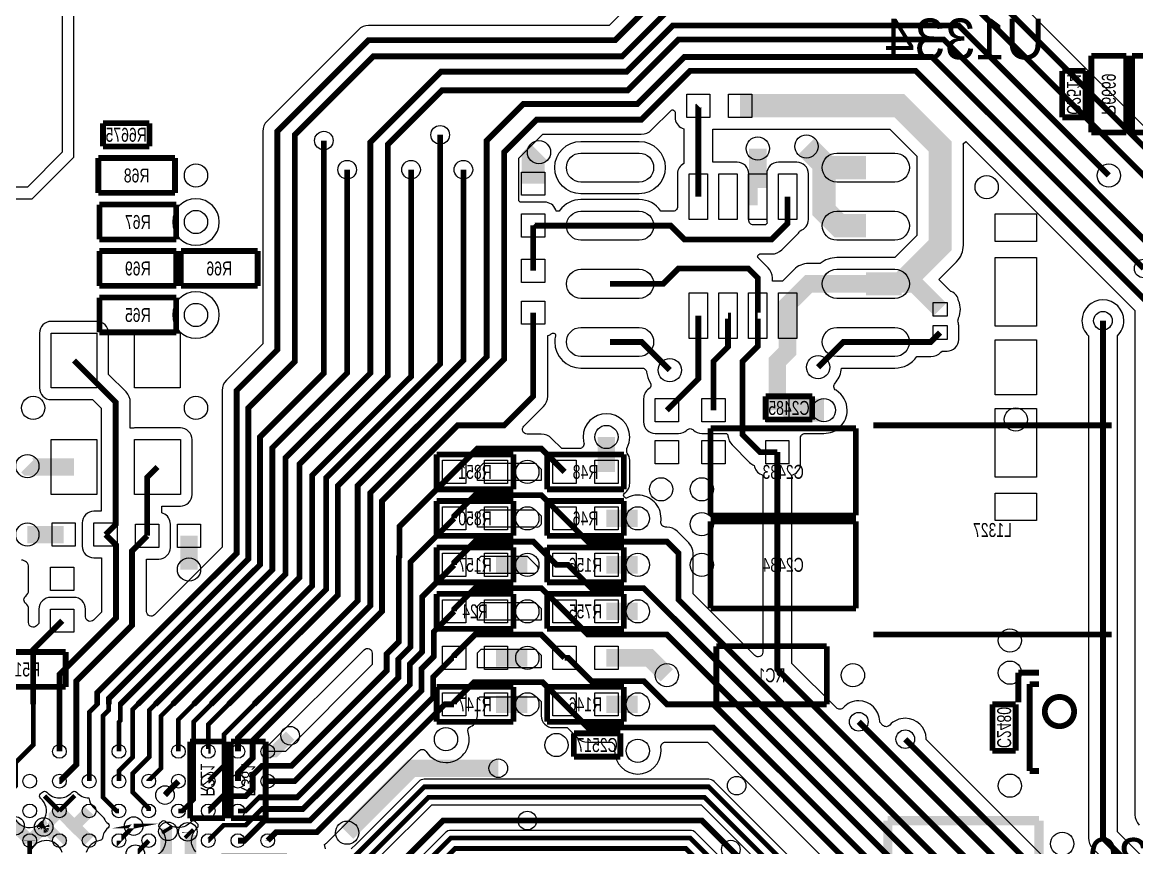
# Model space of a CAD drawing. Extents: x 208 to 378, y -7 to 113.
# Drawn here: x 254.14 to 278.49, y 67.61 to 85.64 of the extents above; entities that cross this region are included whole.
import ezdxf
from ezdxf.enums import TextEntityAlignment as Align

# ---------------------------------------------------------------- set-up
doc = ezdxf.new("R2010")
doc.units = 0
for name, color, linetype in [('ET_TOP', 80, 'CONTINUOUS'), ('PG_SILKSCREEN_BOTTOM', 142, 'CONTINUOUS'), ('PIN_TOP', 141, 'CONTINUOUS'), ('RD_ASSEMBLY_BOTTOM', 212, 'CONTINUOUS'), ('RD_SILKSCREEN_BOTTOM', 33, 'CONTINUOUS'), ('VC_TOP', 43, 'CONTINUOUS')]:
    doc.layers.add(name, color=color, linetype=linetype)

msp = doc.modelspace()

# ---------------------------------------------------------------- linework, layer by layer
at = {"layer": 'ET_TOP'}
for points in [[(252.984, 88.646), (254.889, 88.646), (255.016, 88.519), (255.016, 82.804), (254.254, 82.042), (248.412, 82.042), (248.158, 82.296), (248.158, 82.677), (248.412, 82.931), (252.349, 82.931), (252.857, 83.439), (252.857, 88.519)], [(264.215372, 76.008992), (265.349228, 76.008992), (265.480292, 75.877928), (265.480292, 75.629008), (264.084308, 75.629008), (264.084308, 75.877928)], [(264.164572, 72.960992), (265.349228, 72.960992), (265.480292, 72.829928), (265.480292, 72.581008), (264.084308, 72.581008), (264.084308, 72.880728)], [(264.164572, 71.944992), (265.349228, 71.944992), (265.480292, 71.813928), (265.480292, 71.539608), (264.084308, 71.539608), (264.084308, 71.864728)]]:
    msp.add_lwpolyline(points, close=True, dxfattribs=at)
msp.add_lwpolyline([(253.200662, 81.787492), (254.35941, 81.787492), (255.270508, 82.69859), (255.270508, 88.62441)], dxfattribs=at)
for points, format in [([(267.74521, 86.35619), (266.961874, 85.5726), (261.7089, 85.5726, 0.198705), (261.484364, 85.479636), (259.49021, 83.485482, 0.198912), (259.396992, 83.260692), (259.396992, 78.617572), (258.60121, 77.82179, 0.198912), (258.507992, 77.597), (258.507992, 74.172572), (257.031236, 72.695816, -0.667461), (256.858008, 72.767698), (256.858008, 73.913492), (257.1242, 73.913492, 0.414214), (257.378708, 74.168), (257.378708, 74.676, 0.305753), (257.219704, 74.911712), (257.188208, 74.924666), (257.188208, 75.0697), (257.596132, 75.0697, 0.414214), (257.850386, 75.323954), (257.850386, 76.52385, 0.414214), (257.596132, 76.778104), (256.59588, 76.778104, 0.035064), (256.56032, 76.775818), (256.556764, 76.77531), (256.502408, 76.77531), (256.502408, 77.340714, 0.198912), (256.40919, 77.565504), (256.027174, 77.94752), (256.027174, 78.852268, 0.413921), (255.77292, 79.106776), (254.772668, 79.106776, 0.413921), (254.518414, 78.852268), (254.518414, 77.652372, 0.413921), (254.772668, 77.397864), (255.67767, 77.397864), (255.866392, 77.209142), (255.866392, 74.956924), (255.707388, 74.956924, 0.414214), (255.45288, 74.702416), (255.45288, 74.194416, 0.414214), (255.707388, 73.939908), (255.87198, 73.939908), (255.87198, 72.75576), (255.697736, 72.581516, -0.667461), (255.524508, 72.653398), (255.524508, 72.8218, 0.414214), (255.27, 73.076308), (254.762, 73.076308, 0.414214), (254.507492, 72.8218), (254.507492, 72.508872), (254.453136, 72.454516, -0.667461), (254.279908, 72.526398), (254.279908, 72.8218, 0.235366), (254.218948, 72.94372, -0.499445), (254.218948, 73.10628, 0.235366), (254.279908, 73.2282), (254.279908, 73.7362, 0.414214), (254.127, 73.889108)], "xyb"), ([(280.797, 67.818, 0.127, 0.127, 0), (279.527, 69.088, 0.127, 0.127, 0), (279.527, 82.042, 0.127, 0.127, 0), (275.4376, 86.1314, 0.127, 0.127, 0), (267.97, 86.1314, 0.127, 0.127, 0), (267.093446, 85.254846, 0.127, 0.127, 0), (261.709154, 85.254846, 0.127, 0.127, 0), (259.715, 83.260692, 0.127, 0.127, 0), (259.715, 78.486, 0.127, 0.127, 0), (258.826, 77.597, 0.127, 0.127, 0), (258.826, 74.041, 0.127, 0.127, 0), (255.778, 70.993, 0.127, 0.127, 0), (255.778, 70.739, 0.1016, 0.1016, 0), (255.604518, 70.565518, 0.1016, 0.1016, 0), (255.604518, 69.06006, 0.1016, 0.1016, 0)], "xyseb"), ([(279.75179, 82.26679), (275.66239, 86.35619, 0.198912)], "xyb"), ([(278.765, 81.661, 0.127, 0.127, 0), (278.765, 82.169, 0.127, 0.127, 0), (275.0566, 85.8774, 0.127, 0.127, 0), (268.224, 85.8774, 0.127, 0.127, 0), (267.246862, 84.900262, 0.127, 0.127, 0), (261.811262, 84.900262, 0.127, 0.127, 0), (260.096, 83.185, 0.127, 0.127, 0), (260.096, 78.232, 0.127, 0.127, 0), (259.08, 77.216, 0.127, 0.127, 0), (259.08, 73.914, 0.127, 0.127, 0), (256.032, 70.866, 0.127, 0.127, 0), (256.032, 70.739, 0.1016, 0.1016, 0), (256.032, 70.612, 0.1016, 0.1016, 0), (255.905, 70.485, 0.1016, 0.1016, 0), (255.905, 69.187314, 0.1016, 0.1016, 0), (255.907032, 69.185282, 0.1016, 0.1016, 0), (255.907032, 68.934838, 0.1016, 0.1016, 0), (255.905, 68.932806, 0.1016, 0.1016, 0), (255.905, 68.707, 0.1016, 0.1016, 0), (256.201926, 68.410074, 0.1016, 0.1016, 0), (256.254504, 68.410074, 0.1016, 0.1016, 0)], "xyseb"), ([(277.876, 82.296, 0.127, 0.127, 0), (274.5994, 85.5726, 0.127, 0.127, 0), (268.351, 85.5726, 0.127, 0.127, 0), (267.342366, 84.563966, 0.127, 0.127, 0), (263.289034, 84.563966, 0.127, 0.127, 0), (261.747, 83.021932, 0.127, 0.127, 0), (261.747, 77.978, 0.127, 0.127, 0), (259.8928, 76.1238, 0.127, 0.127, 0), (259.8928, 73.5838, 0.127, 0.127, 0), (257.048, 70.739, 0.1016, 0.1016, 0), (256.921, 70.612, 0.1016, 0.1016, 0), (256.921, 69.596, 0.1016, 0.1016, 0), (256.557018, 69.232018, 0.1016, 0.1016, 0), (256.557018, 68.816982, 0.1016, 0.1016, 0), (256.90449, 68.46951, 0.1016, 0.1016, 0), (256.90449, 68.410074, 0.1016, 0.1016, 0)], "xyseb"), ([(256.90449, 69.06006, 0.1016, 0.1016, 0), (256.90449, 69.07149, 0.1016, 0.1016, 0), (257.175, 69.342, 0.1016, 0.1016, 0), (257.175, 70.485, 0.1016, 0.1016, 0), (257.429, 70.739, 0.127, 0.127, 0), (260.1976, 73.5076, 0.127, 0.127, 0), (260.1976, 75.987656, 0.127, 0.127, 0), (262.128, 77.918056, 0.127, 0.127, 0), (262.128, 82.971894, 0.127, 0.127, 0), (263.313926, 84.15782, 0.127, 0.127, 0), (267.36802, 84.15782, 0.127, 0.127, 0), (268.478, 85.2678, 0.127, 0.127, 0), (274.2692, 85.2678, 0.127, 0.127, 0), (279.146, 80.391, 0.127, 0.127, 0), (279.146, 68.707, 0.127, 0.127, 0), (280.035, 67.818, 0.127, 0.127, 0)], "xyseb"), ([(258.204462, 69.06006, 0.1016, 0.1016, 0), (258.204716, 69.06006, 0.1016, 0.1016, 0), (258.5466, 69.402198, 0.1016, 0.1016, 0), (258.5466, 70.0786, 0.1016, 0.1016, 0), (259.207, 70.739, 0.127, 0.127, 0), (261.4676, 72.9996, 0.127, 0.127, 0), (261.4676, 75.5142, 0.127, 0.127, 0), (264.287, 78.3336, 0.127, 0.127, 0), (264.287, 83.058, 0.127, 0.127, 0), (265.086846, 83.857846, 0.127, 0.127, 0), (267.576046, 83.857846, 0.127, 0.127, 0), (268.605, 84.8868, 0.127, 0.127, 0), (274.0152, 84.8868, 0.127, 0.127, 0), (278.638, 80.264, 0.127, 0.127, 0)], "xyseb"), ([(260.731, 83.058, 0.127, 0.127, 0), (260.731, 77.978, 0.127, 0.127, 0), (259.336032, 76.583032, 0.127, 0.127, 0), (259.336032, 73.789032, 0.127, 0.127, 0), (256.286, 70.739, 0.1016, 0.1016, 0), (256.286, 70.3834, 0.1016, 0.1016, 0), (256.254504, 70.351904, 0.1016, 0.1016, 0), (256.254504, 69.710046, 0.1016, 0.1016, 0)], "xyseb"), ([(263.271, 83.185, 0.127, 0.127, 0), (263.271, 78.178914, 0.127, 0.127, 0), (260.7818, 75.689714, 0.127, 0.127, 0), (260.7818, 73.2536, 0.127, 0.127, 0), (258.2672, 70.739, 0.1016, 0.1016, 0), (257.8862, 70.358, 0.1016, 0.1016, 0), (257.8862, 68.6562, 0.1016, 0.1016, 0), (257.640074, 68.410074, 0.1016, 0.1016, 0), (257.554476, 68.410074, 0.1016, 0.1016, 0)], "xyseb"), ([(282.54579, 61.31179), (273.888962, 69.968364), (273.888454, 69.988684, 0.406822), (273.431, 70.434708, 0.212685), (273.09064, 70.28307, -0.429671), (272.94332, 70.27926), (272.872962, 70.349364), (272.872454, 70.369684, 0.406822), (272.415, 70.815708, 0.212685), (272.07464, 70.66407, -0.429671), (271.92732, 70.66026), (270.955008, 71.632572), (270.955008, 75.748134), (270.986504, 75.761088, 0.305753), (271.145508, 75.9968), (271.145508, 76.5048, 0.037111), (271.142714, 76.542392, -0.457553), (271.243044, 76.658724), (271.653, 76.658724, 0.414214), (272.161508, 77.167232, 0.261297), (271.918176, 77.601064, -0.475645), (271.89684, 77.757274, 0.158421), (272.030444, 78.041754), (272.036032, 78.086204), (273.204686, 78.086204, 0.250353), (273.680174, 78.340204), (273.985736, 78.340204, 0.198912), (274.210526, 78.433422), (274.233386, 78.456536), (274.343114, 78.456536, 0.414214), (274.597368, 78.71079), (274.597368, 79.016098, 0.102589), (274.576286, 79.11719, 0.071042), (274.595336, 79.186532, 0.217331), (274.595336, 79.555848, 0.273034), (274.43684, 79.760064), (274.427188, 79.763874), (274.165568, 80.025494), (274.55241, 80.41259, 0.198912), (274.701508, 80.772), (274.701508, 82.931, 0.017126), (274.700238, 82.965798), (274.698714, 82.988912), (274.750784, 83.041236), (278.446992, 79.345028), (278.446992, 68.326, 0.198912), (278.54021, 68.10121)], "xyb"), ([(261.239, 82.423, 0.127, 0.127, 0), (261.239, 77.978, 0.127, 0.127, 0), (259.605526, 76.344526, 0.127, 0.127, 0), (259.605526, 73.677526, 0.127, 0.127, 0), (256.667, 70.739, 0.1016, 0.1016, 0), (256.557018, 70.629018, 0.1016, 0.1016, 0), (256.557018, 69.584824, 0.1016, 0.1016, 0), (256.254504, 69.28231, 0.1016, 0.1016, 0), (256.254504, 69.06006, 0.1016, 0.1016, 0)], "xyseb"), ([(262.636, 82.423, 0.127, 0.127, 0), (262.636, 77.903832, 0.127, 0.127, 0), (260.477, 75.744832, 0.127, 0.127, 0), (260.477, 73.3298, 0.127, 0.127, 0), (257.8862, 70.739, 0.1016, 0.1016, 0), (257.554476, 70.407276, 0.1016, 0.1016, 0), (257.554476, 69.710046, 0.1016, 0.1016, 0)], "xyseb"), ([(263.779, 82.423, 0.127, 0.127, 0), (263.779, 78.256638, 0.127, 0.127, 0), (261.0358, 75.513438, 0.127, 0.127, 0), (261.0358, 73.1266, 0.127, 0.127, 0), (258.6482, 70.739, 0.1016, 0.1016, 0), (258.204716, 70.295516, 0.1016, 0.1016, 0), (258.204716, 69.710046, 0.1016, 0.1016, 0), (258.204462, 69.710046, 0.1016, 0.1016, 0)], "xyseb"), ([(284.57779, 61.43879), (278.067008, 67.949572), (278.067008, 78.791562, 0.203215), (278.206708, 79.120492), (278.206708, 79.121, 1), (277.291292, 79.121), (277.291292, 79.120492, 0.203215), (277.430992, 78.791562), (277.430992, 67.818, 0.198912), (277.52421, 67.59321), (284.034992, 61.082428)], "xyb"), ([(263.5758, 73.787, 0.127, 0.127, 0), (262.8773, 73.0885, 0.127, 0.127, 0), (262.8773, 71.894954, 0.127, 0.127, 0), (262.87222, 71.889874, 0.127, 0.127, 0), (262.87222, 71.88073, 0.127, 0.127, 0), (262.6106, 71.61911, 0.127, 0.127, 0), (262.6106, 71.1708, 0.127, 0.127, 0), (260.1468, 68.707, 0.127, 0.127, 0), (259.32003, 68.707, 0.1016, 0.1016, 0), (259.023104, 68.410074, 0.1016, 0.1016, 0), (258.854702, 68.410074, 0.1016, 0.1016, 0)], "xyseb"), ([(263.5758, 72.771, 0.127, 0.127, 0), (263.1313, 72.3265, 0.127, 0.127, 0), (263.1313, 71.789544, 0.127, 0.127, 0), (263.12622, 71.784464, 0.127, 0.127, 0), (263.12622, 71.77532, 0.127, 0.127, 0), (262.8646, 71.5137, 0.127, 0.127, 0), (262.8646, 71.0438, 0.127, 0.127, 0), (260.2738, 68.453, 0.127, 0.127, 0), (259.377688, 68.453, 0.1016, 0.1016, 0), (259.023104, 68.098416, 0.1016, 0.1016, 0), (258.543044, 68.098416, 0.1016, 0.1016, 0), (258.204716, 67.760088, 0.1016, 0.1016, 0), (258.204462, 67.760088, 0.1016, 0.1016, 0)], "xyseb"), ([(253.004574, 68.410074, 0.1016, 0.1016, 0), (253.3269, 68.7324, 0.1016, 0.1016, 0), (253.7714, 68.7324, 0.1016, 0.1016, 0), (254, 68.961, 0.1016, 0.1016, 0), (254, 69.469, 0.1016, 0.1016, 0), (254.381, 69.85, 0.1016, 0.1016, 0), (254.381, 70.739, 0.127, 0.127, 0), (254.381, 71.9328, 0.127, 0.127, 0), (255.016, 72.5678, 0.127, 0.127, 0)], "xyseb"), ([(260.768846, 67.578224), (260.742684, 67.672712, 0.060841), (260.80339, 67.72021), (262.80872, 69.72554, -0.482544), (262.966708, 69.707506, 0.258565), (263.398, 69.468492, 0.414214), (263.906508, 69.977, 0.077155), (263.882632, 70.131178, -0.377871), (263.936734, 70.254114, 0.292281), (264.084308, 70.485), (264.084308, 70.848728), (264.139172, 70.903592), (265.374628, 70.903592), (265.480292, 70.797928), (265.480292, 70.485, 0.414214), (265.7348, 70.230492), (266.047728, 70.230492), (266.27201, 70.00621, 0.198912), (266.4968, 69.912992), (266.985242, 69.912992, -0.45809), (267.085826, 69.79666, 0.036356), (267.080492, 69.723, 1), (268.097508, 69.723, 0.036356), (268.092174, 69.79666, -0.45809), (268.192758, 69.912992), (269.108428, 69.912992), (279.208992, 59.812428)], "xyb"), ([(274.691094, 63.617094), (269.255494, 69.052694, 0.198958), (269.1384, 69.101208), (262.922512, 69.101208, 0.198958), (262.805418, 69.052694), (261.433818, 67.681094), (261.330694, 67.578224)], "xyb"), ([(253.943866, 68.349114, 1.422402), (254.543814, 68.686934, -0.458922), (254.543814, 68.7832, 0.036363), (254.581406, 68.820792, -0.458893), (254.677672, 68.820792, 0.457457), (255.231392, 68.820792, -0.458893), (255.327658, 68.820792, 0.21478), (255.6002, 68.694046, 0.187901), (255.6891, 68.4911), (255.921256, 68.259198), (255.925066, 68.251324, 0.102743), (256.01549, 68.133214, -0.457836), (256.01549, 68.036948, 0.178517), (255.892808, 67.81546, -0.330212), (255.839214, 67.76212, 0.292259), (255.53924, 67.502532, -0.251046)], "xyb"), ([(280.48458, 45.631608), (273.596608, 52.51958), (273.596608, 63.119, 0.198958), (273.548094, 63.236094), (268.849094, 67.935094, 0.198958), (268.732, 67.983608), (263.50468, 67.983608, 0.198958), (263.387586, 67.935094), (262.427212, 66.97472), (261.763764, 66.97472, -0.667101), (261.692136, 67.147948), (261.991094, 67.446906), (263.085834, 68.541392), (268.975078, 68.541392), (274.179792, 63.336678), (274.179792, 52.610258, 0.198958), (274.228306, 52.493164), (280.458164, 46.263306, 0.198958)], "xyb"), ([(257.934206, 67.513454, -0.422104), (257.965448, 68.036948, 0.458038), (257.965448, 68.133214, -0.036488), (257.927602, 68.170806, 0.457681), (257.83159, 68.170806, -0.457667), (257.277616, 68.170806, 0.457681), (257.181604, 68.170806, -0.036491), (257.143758, 68.133214, 0.458547), (257.143758, 68.036948, -0.591603), (257.010154, 67.409568, 0.256346)], "xyb"), ([(255.014476, 67.503294, 1.322832), (254.420878, 67.116198, -0.451874)], "xyb")]:
    msp.add_lwpolyline(points, format=format, dxfattribs=at)
for points, const_width in [([(279.273, 67.818), (278.765, 68.326), (278.765, 79.4766), (273.6596, 84.582), (268.732, 84.582), (267.6652, 83.5152), (265.3792, 83.5152), (264.668, 82.804), (264.668, 78.2828), (261.747, 75.3618), (261.747, 72.898), (258.854702, 70.005448), (258.854702, 69.710046)], 0.127), ([(273.349212, 79.928212), (274.193, 80.772), (274.193, 82.931), (273.304, 83.82), (269.8242, 83.82)], 0.508), ([(268.909292, 81.83245), (268.909292, 83.819492), (268.9098, 83.82)], 0.127), ([(265.43, 82.804), (265.303, 82.677), (265.303, 82.1182)], 0.508), ([(270.209518, 81.83245), (270.209264, 81.83245), (270.209264, 82.884264)], 0.381), ([(271.272, 82.931), (271.653, 82.55)], 0.508), ([(271.653, 82.55), (271.653, 81.534), (271.988788, 81.198212), (272.569686, 81.198212)], 0.508), ([(272.569686, 82.468212), (271.734788, 82.468212), (271.653, 82.55)], 0.508), ([(266.981686, 81.198212), (268.305788, 81.198212), (268.605, 80.899), (270.51, 80.899), (270.859504, 81.248504), (270.859504, 81.83245)], 0.127), ([(266.981686, 81.198212), (265.308588, 81.198212), (265.303, 81.2038)], 0.127), ([(265.303, 81.2038), (265.303, 80.2132)], 0.127), ([(270.209518, 79.232506), (270.209264, 79.232506), (270.209264, 80.056736), (270.002, 80.264), (268.478, 80.264), (268.142212, 79.928212), (266.981686, 79.928212)], 0.127), ([(272.569686, 79.928212), (271.317212, 79.928212), (270.859504, 79.470504), (270.859504, 79.232506)], 0.381), ([(272.569686, 79.928212), (273.349212, 79.928212)], 0.508), ([(273.349212, 79.928212), (273.633692, 79.928212), (274.190714, 79.37119)], 0.381), ([(265.303, 79.2988), (265.303, 77.47), (264.668, 76.835), (263.652, 76.835), (262.001, 75.184), (262.001, 72.771), (259.175504, 69.945504), (259.175504, 69.562472), (258.854702, 69.241416), (258.854702, 69.06006)], 0.127), ([(270.637, 77.1652), (270.637, 78.232), (270.859504, 78.454504), (270.859504, 79.232506)], 0.381), ([(268.909292, 79.232506), (268.909292, 77.850492), (268.224, 77.1652)], 0.127), ([(269.559278, 79.232506), (269.559532, 79.232506), (269.559532, 78.551532), (269.24, 78.232), (269.24, 77.1652)], 0.127), ([(270.637, 76.2508), (270.256, 76.2508), (269.875, 76.6318), (269.875, 78.232), (270.209264, 78.566518), (270.209264, 79.232506), (270.209518, 79.232506)], 0.127), ([(277.749, 79.121), (277.749, 67.818), (284.353, 61.214), (284.353, 54.568344), (290.280344, 48.641), (294.64, 48.641), (299.974, 43.307), (299.974, 35.687), (298.958, 34.671)], 0.127), ([(272.569686, 78.658212), (273.985736, 78.658212), (274.190714, 78.86319)], 0.127), ([(268.2875, 78.0415), (267.670788, 78.658212), (266.981686, 78.658212)], 0.127), ([(271.526, 78.105), (272.079212, 78.658212), (272.569686, 78.658212)], 0.127), ([(255.272794, 78.25232), (256.1844, 77.340714), (256.1844, 74.671428), (255.961388, 74.448416)], 0.127), ([(271.653, 77.167232), (270.639032, 77.167232), (270.637, 77.1652)], 0.508), ([(266.9032, 75.819), (266.9032, 76.581)], 0.381), ([(263.5758, 75.819), (264.0838, 76.327), (265.4808, 76.327), (265.9888, 75.819)], 0.127), ([(270.637, 76.2508), (270.637, 71.501), (278.257, 63.881)], 0.127), ([(254.254, 75.946), (254.27432, 75.92568), (255.272794, 75.92568)], 0.381), ([(256.8702, 74.422), (256.8702, 75.698096), (257.096006, 75.923902)], 0.127), ([(258.204462, 68.410074), (258.204716, 68.410074), (258.528058, 68.733416), (259.023104, 68.733416), (259.175504, 68.885816), (259.175504, 69.190616), (259.378704, 69.393816), (260.020816, 69.393816), (262.1026, 71.4756), (262.1026, 71.839074), (262.3693, 72.105774), (262.3693, 73.955656), (262.382, 73.968356), (262.382, 74.6252), (263.5758, 75.819)], 0.127), ([(265.9888, 74.803), (265.4808, 75.311), (264.033, 75.311), (263.5758, 74.8538), (263.5758, 74.803)], 0.127), ([(266.9032, 74.803), (267.589, 74.803)], 0.381), ([(263.5758, 74.803), (262.636, 73.8632), (262.636, 73.862946), (262.6233, 73.850246), (262.6233, 72.000364), (262.61822, 71.995284), (262.61822, 71.98614), (262.3566, 71.72452), (262.3566, 71.3232), (260.09346, 69.06006), (259.504688, 69.06006)], 0.127), ([(265.9888, 74.803), (266.4968, 74.295), (268.224, 74.295), (268.478, 74.041), (268.478, 73.025), (281.051, 60.452), (281.051, 55.245254), (289.179254, 47.117), (293.74846, 47.117), (298.323, 42.54246), (298.323, 33.782), (298.831, 33.274), (298.831, 30.988), (300.736, 29.083), (300.863, 29.083)], 0.127), ([(254.254, 74.448416), (255.046988, 74.448416)], 0.381), ([(254.954532, 69.710046), (254.954532, 71.388732), (256.189988, 72.624188), (256.189988, 74.219816), (255.961388, 74.448416)], 0.127), ([(257.7846, 74.422), (257.7846, 73.6854)], 0.381), ([(254.954532, 69.06006), (254.963676, 69.06006), (255.322832, 69.419216), (255.322832, 71.249032), (256.54, 72.4662), (256.54, 74.0918), (256.8702, 74.422)], 0.127), ([(265.9888, 73.787), (265.811, 73.787), (265.303, 74.295), (264.033, 74.295), (263.5758, 73.8378), (263.5758, 73.787)], 0.127), ([(264.4902, 73.787), (265.176, 73.787)], 0.381), ([(301.117, 28.321), (300.863, 28.321), (298.577, 30.607), (298.577, 33.147), (298.00042, 33.72358), (298.00042, 42.427144), (297.942, 42.485564), (297.942, 42.486072), (293.565072, 46.863), (289.073844, 46.863), (280.797, 55.139844), (280.797, 55.140098), (280.67, 55.267098), (280.67, 60.325), (267.716, 73.279), (266.573, 73.279), (266.065, 73.787), (265.9888, 73.787)], 0.127), ([(266.9032, 73.787), (267.589, 73.787)], 0.381), ([(265.9888, 72.771), (265.4808, 73.279), (264.033, 73.279), (263.5758, 72.8218), (263.5758, 72.771)], 0.127), ([(265.9888, 72.771), (266.4968, 72.263), (268.224, 72.263), (280.289, 60.198), (280.289, 55.288688), (280.543, 55.034688), (280.543, 55.034434), (288.968434, 46.609), (293.459662, 46.609), (297.688, 42.380662), (297.688, 33.655), (298.323, 33.02), (298.323, 30.353), (301.1805, 27.4955), (301.3075, 27.4955)], 0.127), ([(266.9032, 72.771), (267.589, 72.771)], 0.381), ([(265.9888, 71.755), (265.4808, 72.263), (264.033, 72.263), (263.5758, 71.8058), (263.5758, 71.755)], 0.127), ([(263.5758, 71.755), (263.5377, 71.755), (263.1186, 71.3359), (263.1186, 70.8914), (260.4262, 68.199), (259.436616, 68.199), (258.997704, 67.760088), (258.854702, 67.760088)], 0.127), ([(264.4902, 71.755), (265.176, 71.755)], 0.381), ([(304.673, 25.4762), (303.6062, 26.543), (301.625, 26.543), (298.069, 30.099), (298.069, 32.766), (297.434, 33.401), (297.434, 42.275252), (293.354252, 46.355), (288.863024, 46.355), (280.289, 54.929024), (280.289, 54.929278), (279.908, 55.310278), (279.908, 60.071), (269.24, 70.739), (268.224, 70.739), (267.716, 71.247), (266.573, 71.247), (266.065, 71.755), (265.9888, 71.755)], 0.127), ([(266.9032, 71.755), (267.843, 71.755), (268.224, 71.374)], 0.381), ([(265.9888, 70.739), (265.5062, 71.2216), (264.0076, 71.2216), (263.5758, 70.7898), (263.5758, 70.739)], 0.127), ([(264.4902, 70.739), (265.176, 70.739)], 0.381), ([(266.9032, 70.739), (267.589, 70.739)], 0.381), ([(263.5758, 70.739), (263.3726, 70.739), (260.5786, 67.945), (259.6896, 67.945), (259.504688, 67.760088)], 0.127), ([(265.9888, 70.739), (266.4968, 70.231), (269.24, 70.231), (279.527, 59.944), (279.527, 55.245), (288.671, 46.101), (293.248842, 46.101), (297.18, 42.169842), (297.18, 33.274), (297.815, 32.639), (297.815, 29.845), (301.498, 26.162), (301.7012, 26.162), (302.387, 25.4762)], 0.127), ([(272.415, 70.358), (281.94, 60.833), (281.94, 55.88), (289.941, 47.879), (294.259, 47.879), (299.339, 42.799), (299.339, 36.576), (298.958, 36.195)], 0.127), ([(259.504688, 69.710046), (259.651246, 69.710046), (259.9944, 70.0532)], 0.254), ([(273.431, 69.977), (282.321, 61.087), (282.321, 56.007), (290.068, 48.26), (294.386, 48.26), (299.593, 43.053), (299.593, 36.068), (298.958, 35.433)], 0.127), ([(264.541, 69.342), (262.64743, 69.342), (261.239, 67.93357)], 0.381), ([(257.259836, 68.75653), (257.302, 68.798694), (257.302, 68.807584), (257.554476, 69.06006)], 0.127), ([(295.783, 40.605964), (295.783, 42.233342), (293.845742, 44.1706), (290.797742, 44.1706), (289.654742, 45.3136), (287.9344, 45.3136), (286.639, 46.609), (280.67, 46.609), (274.574, 52.705), (274.574, 63.5), (269.1384, 68.9356), (262.922512, 68.9356), (261.550658, 67.564), (261.399274, 67.41287), (259.908294, 67.41287), (259.899912, 67.420998), (258.515612, 67.420998), (258.204716, 67.110102), (258.204462, 67.110102)], 0.10414), ([(259.504434, 69.050154), (259.504688, 69.06006)], 0.1016), ([(259.504434, 69.06006), (259.504434, 69.05498)], 0.1016), ([(259.504434, 69.05498), (259.504688, 69.06006)], 0.1016), ([(259.504688, 69.050154), (259.504434, 69.06006)], 0.1016), ([(259.504434, 69.050154), (259.504434, 69.06006)], 0.1016), ([(259.504688, 69.050154), (259.504434, 69.05498)], 0.1016), ([(259.504688, 69.050154), (259.504434, 69.050154)], 0.1016), ([(259.504688, 69.06006), (259.504688, 69.050154)], 0.1016), ([(254.628904, 68.735702), (254.954532, 68.410074)], 0.1016), ([(254.954532, 68.410074), (255.290066, 68.745608)], 0.1016), ([(280.575258, 46.3804), (274.3454, 52.610258), (274.3454, 63.405258), (269.043658, 68.707), (263.017254, 68.707), (261.874, 67.564), (261.48411, 67.17411), (258.91871, 67.17411), (258.854702, 67.110102)], 0.10414), ([(254.304546, 67.760088), (253.65456, 68.410074)], 0.254), ([(254.954532, 68.410074), (254.610108, 68.055744)], 0.254), ([(255.279652, 68.075048), (254.954532, 68.410074)], 0.254), ([(255.604518, 68.410074), (255.279652, 68.075048)], 0.254), ([(254.304546, 67.749928), (254.590804, 68.036186), (254.590804, 68.03644)], 0.254), ([(254.610108, 68.055744), (254.596138, 68.047362), (254.595884, 68.04787), (254.6096, 68.058792)], 0.254), ([(254.610108, 68.055744), (254.590804, 68.03644)], 0.254), ([(254.590804, 68.03644), (254.590804, 68.039996), (254.59182, 68.041012)], 0.254), ([(254.59182, 68.041012), (254.59182, 68.04025), (254.6096, 68.058792)], 0.254), ([(254.59182, 68.041012), (254.6096, 68.058792)], 0.254), ([(254.59309, 68.045076), (254.606552, 68.058792), (254.6096, 68.058792)], 0.254), ([(254.639826, 68.075302), (254.6096, 68.058792)], 0.254), ([(254.610108, 68.055744), (254.610108, 68.057776), (254.6096, 68.058792)], 0.254), ([(254.639826, 68.075302), (254.610108, 68.055744)], 0.254), ([(254.954532, 67.760088), (254.954786, 67.760342), (254.639826, 68.075302)], 0.254), ([(255.279652, 68.075048), (255.604518, 67.760088)], 0.254), ([(262.350758, 67.215766), (263.333992, 68.199), (265.176, 68.199)], 0.127), ([(269.621, 67.564), (268.986, 68.199), (265.176, 68.199)], 0.127), ([(254.590804, 68.03644), (254.587502, 68.039488), (254.59309, 68.045076)], 0.1016), ([(254.590804, 68.03644), (254.6096, 68.058792)], 0.1016), ([(254.59309, 68.045076), (254.6096, 68.058792)], 0.1016), ([(256.576068, 68.078604), (256.60096, 68.078604), (256.565654, 68.071492), (256.254504, 67.750182), (256.254504, 67.760088)], 0.1016), ([(257.283204, 67.467734), (257.283204, 68.029582)], 0.254), ([(257.283204, 68.029582), (257.32486, 67.963542)], 0.254), ([(257.759708, 67.941444), (257.7592, 67.95262)], 0.254), ([(257.816604, 67.884802), (257.759708, 67.941444)], 0.254), ([(257.816604, 67.37985), (257.816604, 67.884802)], 0.254), ([(254.664972, 66.74485), (254.634238, 66.770504), (254.954532, 66.460116)], 0.1016), ([(254.304546, 67.760088), (254.304546, 67.749928)], 0.254), ([(254.304546, 67.749928), (254.304546, 67.110102)], 0.1016), ([(256.612644, 67.465702), (256.612644, 67.458082), (256.90449, 67.760088)], 0.1016), ([(293.243, 40.605964), (293.243, 42.233342), (292.550342, 42.926), (289.941, 42.926), (288.6964, 44.1706), (287.495742, 44.1706), (286.200342, 45.466), (280.416, 45.466), (273.431, 52.451), (273.431, 63.119), (268.732, 67.818), (263.50468, 67.818), (262.495792, 66.809112), (259.95757, 66.809112), (259.956808, 66.809874), (259.81152, 66.809874), (259.809996, 66.811398), (259.205984, 66.811398), (258.854702, 66.460116)], 0.10414), ([(259.504434, 67.760088), (259.504434, 67.755008)], 0.1016), ([(259.504434, 67.750436), (259.504434, 67.750182), (259.504688, 67.760088)], 0.1016), ([(259.504434, 67.755008), (259.504688, 67.760088)], 0.1016), ([(259.504434, 67.750436), (259.504688, 67.760088)], 0.1016), ([(259.504434, 67.755008), (259.504434, 67.750436)], 0.1016), ([(280.321258, 45.2374), (273.2024, 52.356258), (273.2024, 63.024258), (268.637258, 67.5894), (263.599168, 67.5894), (262.590534, 66.580512), (259.944616, 66.580512), (259.943854, 66.580004), (259.624322, 66.580004), (259.504688, 66.460116)], 0.10414), ([(273.812, 57.658), (273.812, 63.373), (269.621, 67.564)], 0.127)]:
    msp.add_lwpolyline(points, dxfattribs=dict(at, const_width=const_width))
for points in [[(267.88999, 83.29041), (268.314678, 83.715098, -0.667753), (268.401292, 83.67903), (268.401292, 83.566, 0.304943), (268.559788, 83.330288), (268.591284, 83.317334), (268.591284, 82.558128, 0.279129), (268.454632, 82.332576), (268.454632, 81.615026, -0.448075), (268.341602, 81.513934, 0.028247), (268.305788, 81.51622), (268.092174, 81.51622, 0.250353), (267.616686, 81.77022), (266.346686, 81.77022, 0.238649), (265.88593, 81.536794), (265.87069, 81.51622), (265.80719, 81.51622), (265.79449, 81.548732, 0.311062), (265.557, 81.712308), (265.049, 81.712308, 0.009985), (265.03884, 81.712054, -0.427087), (264.986008, 81.762854), (264.986008, 82.672428), (265.510772, 83.197192), (267.6652, 83.197192, 0.198912)], [(270.086328, 83.311492), (273.093434, 83.311492), (273.684492, 82.720434), (273.684492, 80.982566), (273.202146, 80.50022), (271.934686, 80.50022, 0.171483), (271.575276, 80.37322), (271.317212, 80.37322, 0.198913), (271.00276, 80.242664), (270.746982, 79.98714), (270.527272, 79.98714), (270.527272, 80.056736, 0.198912), (270.434054, 80.281526), (270.22679, 80.48879, 0.005511), (270.22171, 80.493616, -0.675899), (270.257016, 80.580992), (270.51, 80.580992, 0.198912), (270.73479, 80.67421), (271.084294, 81.023714, 0.06552), (271.13484, 81.0895, 0.328529), (271.31391, 81.332324), (271.31391, 82.332576, 0.413921), (271.059656, 82.58683), (270.659352, 82.58683, 0.413921), (270.405098, 82.332576), (270.405098, 81.332324, 0.050586), (270.410432, 81.28127), (270.415766, 81.254346), (270.378428, 81.217008), (270.11503, 81.217008, -0.425158), (270.013684, 81.322418), (270.013684, 82.332576, 0.414214), (269.759176, 82.587084), (269.2273, 82.587084), (269.2273, 83.311492), (270.0782, 83.311492)], [(266.346686, 83.04022), (267.616686, 83.04022, -1), (267.616686, 81.896204), (266.346686, 81.896204, -1)], [(258.445508, 81.28, 1), (257.428492, 81.28, 1)], [(258.445508, 79.248, 1), (257.428492, 79.248, 1)], [(265.790172, 78.789276, 0.057888), (265.774932, 78.658212, 0.414083), (266.346686, 78.086204), (267.616686, 78.086204, 0.023463), (267.67028, 78.088744, -0.416089), (267.781024, 77.996542, 0.119572), (267.857986, 77.769466, -0.407258), (267.828522, 77.630528, 0.25025), (267.715492, 77.4192), (267.715492, 76.9112, 0.414214), (267.97, 76.656692), (268.478, 76.656692, 0.20129), (268.65961, 76.732892, -0.419519), (268.80439, 76.732892, 0.20129), (268.986, 76.656692), (269.494, 76.656692, 0.010733), (269.504922, 76.656946, -0.407343), (269.557754, 76.609702, 0.180915), (269.65021, 76.40701), (270.03121, 76.02601, 0.096109), (270.13154, 75.958192, 0.264274), (270.287496, 75.761088), (270.318992, 75.748134), (270.318992, 71.878698, -0.667461), (270.145764, 71.806816), (268.796008, 73.156572), (268.796008, 74.041, 0.198912), (268.70279, 74.26579), (268.44879, 74.51979, 0.198912), (268.224, 74.613008), (268.192758, 74.613008, -0.45809), (268.092174, 74.72934, 0.036356), (268.097508, 74.803, 0.414214), (267.589, 75.311508, 0.127089), (267.34262, 75.248008), (267.325602, 75.248008, 0.033663), (267.298424, 75.268836, -0.534537), (267.298424, 75.353164, 0.250595), (267.411708, 75.565), (267.411708, 76.073, 0.165815), (267.358622, 76.228448), (267.348208, 76.242164), (267.348208, 76.334366), (267.353796, 76.345542, 0.120966), (267.411708, 76.581, 1), (266.394692, 76.581, 0.062933), (266.410694, 76.454508, -0.490099), (266.312396, 76.327508), (265.929872, 76.327508), (265.70559, 76.55179, 0.198912), (265.4808, 76.645008), (265.172698, 76.645008, -0.667461), (265.100816, 76.818236), (265.52779, 77.24521, 0.198912), (265.621008, 77.47), (265.621008, 78.796134), (265.652504, 78.809088, 0.065328), (265.710162, 78.8416, -0.702234)], [(264.164572, 74.992992), (265.349228, 74.992992), (265.480292, 74.861928), (265.480292, 74.707496, -0.46802), (265.360404, 74.607674, 0.045424), (265.303, 74.613008), (264.084308, 74.613008), (264.084308, 74.912728)], [(264.164572, 73.976992), (265.171428, 73.976992), (265.378184, 73.770236, -0.667461), (265.306302, 73.597008), (264.084308, 73.597008), (264.084308, 73.896728)], [(259.493512, 69.813932), (261.611872, 71.932292, -0.686276), (261.7851, 71.85533, 0.01279), (261.784592, 71.839074), (261.784592, 71.607172), (259.889244, 69.711824), (259.493512, 69.711824)]]:
    msp.add_lwpolyline(points, format="xyb", close=True, dxfattribs=at)
at = {"layer": 'PG_SILKSCREEN_BOTTOM'}
for points, const_width in [([(277.495, 84.9122), (278.257, 84.9122)], 0.127), ([(277.495, 83.2358), (277.495, 84.9122)], 0.127), ([(278.257, 84.9122), (278.257, 83.2358)], 0.127), ([(278.384, 83.2358), (278.384, 84.9122)], 0.127), ([(278.384, 84.9122), (279.146, 84.9122)], 0.127), ([(277.368, 84.582), (276.86, 84.582)], 0.127), ([(276.86, 84.582), (276.86, 83.566)], 0.127), ([(277.368, 83.566), (277.368, 84.582)], 0.127), ([(255.905, 83.439), (255.905, 82.931)], 0.127), ([(256.921, 83.439), (255.905, 83.439)], 0.127), ([(256.921, 82.931), (256.921, 83.439)], 0.127), ([(276.86, 83.566), (277.368, 83.566)], 0.127), ([(278.257, 83.2358), (277.495, 83.2358)], 0.127), ([(279.146, 83.2358), (278.384, 83.2358)], 0.127), ([(255.905, 82.931), (256.921, 82.931)], 0.127), ([(255.8034, 82.677), (257.4798, 82.677)], 0.127), ([(255.8034, 81.915), (255.8034, 82.677)], 0.127), ([(257.4798, 82.677), (257.4798, 81.915)], 0.127), ([(257.4798, 81.915), (255.8034, 81.915)], 0.127), ([(255.8288, 81.661), (257.5052, 81.661)], 0.127), ([(255.8288, 80.899), (255.8288, 81.661)], 0.127), ([(257.5052, 81.661), (257.5052, 80.899)], 0.127), ([(257.5052, 80.899), (255.8288, 80.899)], 0.127), ([(255.8288, 80.645), (257.5052, 80.645)], 0.127), ([(255.8288, 79.883), (255.8288, 80.645)], 0.127), ([(257.5052, 80.645), (257.5052, 79.883)], 0.127), ([(257.6068, 80.645), (259.2832, 80.645)], 0.127), ([(257.6068, 79.883), (257.6068, 80.645)], 0.127), ([(259.2832, 80.645), (259.2832, 79.883)], 0.127), ([(257.5052, 79.883), (255.8288, 79.883)], 0.127), ([(259.2832, 79.883), (257.6068, 79.883)], 0.127), ([(255.8288, 79.629), (257.5052, 79.629)], 0.127), ([(255.8288, 78.867), (255.8288, 79.629)], 0.127), ([(257.5052, 79.629), (257.5052, 78.867)], 0.127), ([(257.5052, 78.867), (255.8288, 78.867)], 0.127), ([(270.383, 77.47), (270.383, 76.962)], 0.127), ([(271.399, 77.47), (270.383, 77.47)], 0.127), ([(271.399, 76.962), (271.399, 77.47)], 0.127), ([(270.383, 76.962), (271.399, 76.962)], 0.127), ([(269.1765, 76.7715), (272.3515, 76.7715)], 0.127), ([(269.1765, 74.8665), (269.1765, 76.7715)], 0.127), ([(272.3515, 76.7715), (272.3515, 74.8665)], 0.127), ([(277.935944, 76.835), (272.736056, 76.835)], 0.127), ([(263.1948, 76.2), (264.8712, 76.2)], 0.127), ([(263.1948, 75.438), (263.1948, 76.2)], 0.127), ([(264.8712, 76.2), (264.8712, 75.438)], 0.127), ([(265.6078, 76.2), (267.2842, 76.2)], 0.127), ([(265.6078, 75.438), (265.6078, 76.2)], 0.127), ([(267.2842, 76.2), (267.2842, 75.438)], 0.127), ([(264.8712, 75.438), (263.1948, 75.438)], 0.127), ([(267.2842, 75.438), (265.6078, 75.438)], 0.127), ([(263.1948, 75.184), (264.8712, 75.184)], 0.127), ([(263.1948, 74.422), (263.1948, 75.184)], 0.127), ([(264.8712, 75.184), (264.8712, 74.422)], 0.127), ([(265.6078, 75.184), (267.2842, 75.184)], 0.127), ([(265.6078, 74.422), (265.6078, 75.184)], 0.127), ([(267.2842, 75.184), (267.2842, 74.422)], 0.127), ([(272.3515, 74.8665), (269.1765, 74.8665)], 0.127), ([(269.1765, 74.7395), (272.3515, 74.7395)], 0.127), ([(269.1765, 72.8345), (269.1765, 74.7395)], 0.127), ([(272.3515, 74.7395), (272.3515, 72.8345)], 0.127), ([(264.8712, 74.422), (263.1948, 74.422)], 0.127), ([(267.2842, 74.422), (265.6078, 74.422)], 0.127), ([(263.1948, 74.168), (264.8712, 74.168)], 0.127), ([(263.1948, 73.406), (263.1948, 74.168)], 0.127), ([(264.8712, 74.168), (264.8712, 73.406)], 0.127), ([(265.6078, 74.168), (267.2842, 74.168)], 0.127), ([(265.6078, 73.406), (265.6078, 74.168)], 0.127), ([(267.2842, 74.168), (267.2842, 73.406)], 0.127), ([(264.8712, 73.406), (263.1948, 73.406)], 0.127), ([(267.2842, 73.406), (265.6078, 73.406)], 0.127), ([(263.1948, 73.152), (264.8712, 73.152)], 0.127), ([(263.1948, 72.39), (263.1948, 73.152)], 0.127), ([(264.8712, 73.152), (264.8712, 72.39)], 0.127), ([(265.6078, 73.152), (267.2842, 73.152)], 0.127), ([(265.6078, 72.39), (265.6078, 73.152)], 0.127), ([(267.2842, 73.152), (267.2842, 72.39)], 0.127), ([(272.3515, 72.8345), (269.1765, 72.8345)], 0.127), ([(264.8712, 72.39), (263.1948, 72.39)], 0.127), ([(267.2842, 72.39), (265.6078, 72.39)], 0.127), ([(277.935944, 72.263), (272.736056, 72.263)], 0.127), ([(269.3035, 72.009), (269.3035, 70.739)], 0.127), ([(271.7165, 72.009), (269.3035, 72.009)], 0.127), ([(271.7165, 70.739), (271.7165, 72.009)], 0.127), ([(253.4158, 71.882), (255.0922, 71.882)], 0.127), ([(255.0922, 71.882), (255.0922, 71.12)], 0.127), ([(276.348952, 71.430896), (275.899118, 71.430896)], 0.127), ([(275.899118, 71.430896), (275.899118, 70.78091)], 0.127), ([(255.0922, 71.12), (253.4158, 71.12)], 0.127), ([(263.1948, 71.12), (264.8712, 71.12)], 0.127), ([(263.1948, 70.358), (263.1948, 71.12)], 0.127), ([(264.8712, 71.12), (264.8712, 70.358)], 0.127), ([(265.6078, 71.12), (267.2842, 71.12)], 0.127), ([(265.6078, 70.358), (265.6078, 71.12)], 0.127), ([(267.2842, 71.12), (267.2842, 70.358)], 0.127), ([(276.149054, 69.28104), (276.149054, 71.18096)], 0.127), ([(276.149054, 71.18096), (276.348952, 71.18096)], 0.127), ([(269.3035, 70.739), (271.7165, 70.739)], 0.127), ([(275.336, 70.739), (275.336, 69.723)], 0.127), ([(275.844, 70.739), (275.336, 70.739)], 0.127), ([(275.844, 69.723), (275.844, 70.739)], 0.127), ([(264.8712, 70.358), (263.1948, 70.358)], 0.127), ([(267.2842, 70.358), (265.6078, 70.358)], 0.127), ([(266.192, 70.104), (266.192, 69.596)], 0.127), ([(267.208, 70.104), (266.192, 70.104)], 0.127), ([(267.208, 69.596), (267.208, 70.104)], 0.127), ([(257.81, 69.9262), (258.572, 69.9262)], 0.127), ([(257.81, 68.2498), (257.81, 69.9262)], 0.127), ([(258.572, 69.9262), (258.572, 68.2498)], 0.127), ([(258.699, 69.9262), (259.461, 69.9262)], 0.127), ([(258.699, 68.2498), (258.699, 69.9262)], 0.127), ([(259.461, 69.9262), (259.461, 68.2498)], 0.127), ([(266.192, 69.596), (267.208, 69.596)], 0.127), ([(275.336, 69.723), (275.844, 69.723)], 0.127), ([(276.348952, 69.28104), (276.149054, 69.28104)], 0.127), ([(258.572, 68.2498), (257.81, 68.2498)], 0.127), ([(259.461, 68.2498), (258.699, 68.2498)], 0.127), ([(276.352, 68.199), (273.05, 68.199)], 0.2032), ([(273.05, 68.199), (273.05, 66.294)], 0.2032), ([(276.352, 66.294), (276.352, 68.199)], 0.2032)]:
    msp.add_lwpolyline(points, dxfattribs=dict(at, const_width=const_width))
at = {"layer": 'PG_SILKSCREEN_BOTTOM', "const_width": 0.127}
msp.add_lwpolyline([(277.11908, 70.581012, 0.999926), (276.479, 70.581012, 1.000074), (277.11908, 70.581012)], format="xyb", dxfattribs=at)
at = {"layer": 'PIN_TOP'}
for points in [[(269.1638, 84.074), (269.1638, 83.566), (268.6558, 83.566), (268.6558, 84.074)], [(270.0782, 84.074), (270.0782, 83.566), (269.5702, 83.566), (269.5702, 84.074)], [(265.557, 81.8642), (265.049, 81.8642), (265.049, 82.3722), (265.557, 82.3722)], [(269.109317, 82.332449), (269.109317, 81.332451), (268.709267, 81.332451), (268.709267, 82.332449)], [(269.759303, 82.332449), (269.759303, 81.332451), (269.359253, 81.332451), (269.359253, 82.332449)], [(270.409543, 82.332449), (270.409543, 81.332451), (270.009493, 81.332451), (270.009493, 82.332449)], [(271.059529, 82.332449), (271.059529, 81.332451), (270.659479, 81.332451), (270.659479, 82.332449)], [(265.557, 80.9498), (265.049, 80.9498), (265.049, 81.4578), (265.557, 81.4578)], [(275.394039, 81.455006), (276.293961, 81.455006), (276.293961, 80.855058), (275.394039, 80.855058)], [(265.557, 79.9592), (265.049, 79.9592), (265.049, 80.4672), (265.557, 80.4672)], [(275.394039, 80.505046), (276.293961, 80.505046), (276.293961, 79.004922), (275.394039, 79.004922)], [(269.109317, 79.732505), (269.109317, 78.732507), (268.709267, 78.732507), (268.709267, 79.732505)], [(269.759303, 79.732505), (269.759303, 78.732507), (269.359253, 78.732507), (269.359253, 79.732505)], [(270.409543, 79.732505), (270.409543, 78.732507), (270.009493, 78.732507), (270.009493, 79.732505)], [(271.059529, 79.732505), (271.059529, 78.732507), (270.659479, 78.732507), (270.659479, 79.732505)], [(265.557, 79.0448), (265.049, 79.0448), (265.049, 79.5528), (265.557, 79.5528)], [(274.038314, 79.52359), (274.343114, 79.52359), (274.343114, 79.21879), (274.038314, 79.21879)], [(274.038314, 79.01559), (274.343114, 79.01559), (274.343114, 78.71079), (274.038314, 78.71079)], [(254.772795, 78.852268), (255.772793, 78.852268), (255.772793, 77.652372), (254.772795, 77.652372)], [(256.594229, 78.854046), (257.594227, 78.854046), (257.594227, 77.65415), (256.594229, 77.65415)], [(275.394039, 78.704948), (276.293961, 78.704948), (276.293961, 77.505052), (275.394039, 77.505052)], [(267.97, 77.4192), (268.478, 77.4192), (268.478, 76.9112), (267.97, 76.9112)], [(268.986, 77.4192), (269.494, 77.4192), (269.494, 76.9112), (268.986, 76.9112)], [(270.383, 77.4192), (270.891, 77.4192), (270.891, 76.9112), (270.383, 76.9112)], [(275.394039, 77.205078), (276.293961, 77.205078), (276.293961, 75.704954), (275.394039, 75.704954)], [(254.772795, 76.525628), (255.772793, 76.525628), (255.772793, 75.325732), (254.772795, 75.325732)], [(256.596007, 76.52385), (257.596005, 76.52385), (257.596005, 75.323954), (256.596007, 75.323954)], [(267.97, 76.5048), (268.478, 76.5048), (268.478, 75.9968), (267.97, 75.9968)], [(268.986, 76.5048), (269.494, 76.5048), (269.494, 75.9968), (268.986, 75.9968)], [(270.383, 76.5048), (270.891, 76.5048), (270.891, 75.9968), (270.383, 75.9968)], [(263.8298, 76.073), (263.8298, 75.565), (263.3218, 75.565), (263.3218, 76.073)], [(264.7442, 76.073), (264.7442, 75.565), (264.2362, 75.565), (264.2362, 76.073)], [(266.2428, 76.073), (266.2428, 75.565), (265.7348, 75.565), (265.7348, 76.073)], [(267.1572, 76.073), (267.1572, 75.565), (266.6492, 75.565), (266.6492, 76.073)], [(275.394039, 75.354942), (276.293961, 75.354942), (276.293961, 74.754994), (275.394039, 74.754994)], [(263.8298, 75.057), (263.8298, 74.549), (263.3218, 74.549), (263.3218, 75.057)], [(264.7442, 75.057), (264.7442, 74.549), (264.2362, 74.549), (264.2362, 75.057)], [(266.2428, 75.057), (266.2428, 74.549), (265.7348, 74.549), (265.7348, 75.057)], [(267.1572, 75.057), (267.1572, 74.549), (266.6492, 74.549), (266.6492, 75.057)], [(254.792988, 74.194416), (254.792988, 74.702416), (255.300988, 74.702416), (255.300988, 74.194416)], [(255.707388, 74.194416), (255.707388, 74.702416), (256.215388, 74.702416), (256.215388, 74.194416)], [(257.1242, 74.676), (257.1242, 74.168), (256.6162, 74.168), (256.6162, 74.676)], [(258.0386, 74.676), (258.0386, 74.168), (257.5306, 74.168), (257.5306, 74.676)], [(263.8298, 74.041), (263.8298, 73.533), (263.3218, 73.533), (263.3218, 74.041)], [(264.7442, 74.041), (264.7442, 73.533), (264.2362, 73.533), (264.2362, 74.041)], [(266.2428, 74.041), (266.2428, 73.533), (265.7348, 73.533), (265.7348, 74.041)], [(267.1572, 74.041), (267.1572, 73.533), (266.6492, 73.533), (266.6492, 74.041)], [(254.762, 73.7362), (255.27, 73.7362), (255.27, 73.2282), (254.762, 73.2282)], [(254.762, 72.8218), (255.27, 72.8218), (255.27, 72.3138), (254.762, 72.3138)], [(263.8298, 73.025), (263.8298, 72.517), (263.3218, 72.517), (263.3218, 73.025)], [(264.7442, 73.025), (264.7442, 72.517), (264.2362, 72.517), (264.2362, 73.025)], [(266.2428, 73.025), (266.2428, 72.517), (265.7348, 72.517), (265.7348, 73.025)], [(267.1572, 73.025), (267.1572, 72.517), (266.6492, 72.517), (266.6492, 73.025)], [(263.8298, 72.009), (263.8298, 71.501), (263.3218, 71.501), (263.3218, 72.009)], [(264.7442, 72.009), (264.7442, 71.501), (264.2362, 71.501), (264.2362, 72.009)], [(266.2428, 72.009), (266.2428, 71.501), (265.7348, 71.501), (265.7348, 72.009)], [(267.1572, 72.009), (267.1572, 71.501), (266.6492, 71.501), (266.6492, 72.009)], [(263.8298, 70.993), (263.8298, 70.485), (263.3218, 70.485), (263.3218, 70.993)], [(264.7442, 70.993), (264.7442, 70.485), (264.2362, 70.485), (264.2362, 70.993)], [(266.2428, 70.993), (266.2428, 70.485), (265.7348, 70.485), (265.7348, 70.993)], [(267.1572, 70.993), (267.1572, 70.485), (266.6492, 70.485), (266.6492, 70.993)]]:
    msp.add_lwpolyline(points, close=True, dxfattribs=at)
for points in [[(266.346686, 82.785712), (267.616686, 82.785712, -1), (267.616686, 82.150712), (266.346686, 82.150712, -1)], [(271.934686, 82.785712), (273.204686, 82.785712, -1), (273.204686, 82.150712), (271.934686, 82.150712, -1)], [(266.346686, 81.515712), (267.616686, 81.515712, -1), (267.616686, 80.880712), (266.346686, 80.880712, -1)], [(271.934686, 81.515712), (273.204686, 81.515712, -1), (273.204686, 80.880712), (271.934686, 80.880712, -1)], [(266.346686, 80.245712), (267.616686, 80.245712, -1), (267.616686, 79.610712), (266.346686, 79.610712, -1)], [(271.934686, 80.245712), (273.204686, 80.245712, -1), (273.204686, 79.610712), (271.934686, 79.610712, -1)], [(266.346686, 78.975712), (267.616686, 78.975712, -1), (267.616686, 78.340712), (266.346686, 78.340712, -1)], [(271.934686, 78.975712), (273.204686, 78.975712, -1), (273.204686, 78.340712), (271.934686, 78.340712, -1)]]:
    msp.add_lwpolyline(points, format="xyb", close=True, dxfattribs=at)
for centre in [(254.954532, 69.710046), (256.254504, 69.710046), (257.554476, 69.710046), (258.204462, 69.710046), (258.854702, 69.710046), (259.504688, 69.710046), (254.304546, 69.06006), (254.954532, 69.06006), (255.604518, 69.06006), (256.254504, 69.06006), (256.90449, 69.06006), (257.554476, 69.06006), (258.204462, 69.06006), (258.854702, 69.06006), (259.504688, 69.06006), (254.304546, 68.410074), (254.954532, 68.410074), (255.604518, 68.410074), (256.254504, 68.410074), (256.90449, 68.410074), (257.554476, 68.410074), (258.204462, 68.410074), (258.854702, 68.410074), (254.304546, 67.760088), (254.954532, 67.760088), (255.604518, 67.760088), (256.254504, 67.760088), (256.90449, 67.760088), (258.204462, 67.760088), (258.854702, 67.760088), (259.504688, 67.760088)]:
    msp.add_circle(centre, 0.149987, dxfattribs=at)
at = {"layer": 'VC_TOP'}
for centre, radius in [((260.731, 83.058), 0.2032), ((263.271, 83.185), 0.2032), ((265.43, 82.804), 0.254), ((270.209264, 82.884264), 0.254), ((271.272, 82.931), 0.254), ((257.937, 82.296), 0.254), ((261.239, 82.423), 0.2032), ((262.636, 82.423), 0.2032), ((263.779, 82.423), 0.2032), ((277.876, 82.296), 0.254), ((275.209, 82.042), 0.254), ((257.937, 81.28), 0.254), ((278.638, 80.264), 0.2032), ((257.937, 79.248), 0.254), ((277.749, 79.121), 0.2032), ((268.2875, 78.0415), 0.254), ((271.526, 78.105), 0.254), ((254.381, 77.216), 0.254), ((257.937, 77.216), 0.254), ((271.653, 77.167232), 0.254), ((275.844, 76.962), 0.254), ((266.9032, 76.581), 0.254), ((254.254, 75.946), 0.254), ((265.176, 75.819), 0.254), ((268.097, 75.438), 0.254), ((268.986, 75.438), 0.254), ((265.176, 74.803), 0.254), ((267.589, 74.803), 0.254), ((268.986, 74.676), 0.254), ((254.254, 74.448416), 0.254), ((265.176, 73.787), 0.254), ((267.589, 73.787), 0.254), ((268.986, 73.787), 0.254), ((257.7846, 73.6854), 0.254), ((265.176, 72.771), 0.254), ((267.589, 72.771), 0.254), ((275.717, 72.136), 0.254), ((265.176, 71.755), 0.254), ((268.224, 71.374), 0.254), ((272.288, 71.374), 0.254), ((275.717, 71.430896), 0.254), ((265.176, 70.739), 0.254), ((267.589, 70.739), 0.254), ((272.415, 70.358), 0.2032), ((259.9944, 70.0532), 0.2032), ((263.398, 69.977), 0.254), ((273.431, 69.977), 0.2032), ((265.811, 69.85), 0.254), ((267.589, 69.723), 0.254), ((264.541, 69.342), 0.2032), ((269.748, 68.961), 0.2032), ((275.717, 68.961), 0.254), ((257.259836, 68.75653), 0.2032), ((253.98349, 68.084954), 0.2032), ((254.6096, 68.058792), 0.2032), ((256.576068, 68.078604), 0.2032), ((257.32486, 67.963542), 0.2032), ((261.239, 67.93357), 0.254), ((265.176, 68.199), 0.2032), ((257.7592, 67.95262), 0.2032), ((276.86, 67.691), 0.254), ((269.621, 67.564), 0.2032), ((256.612644, 67.465702), 0.2032)]:
    msp.add_circle(centre, radius, dxfattribs=at)

# ---------------------------------------------------------------- texts
at = {"layer": 'RD_ASSEMBLY_BOTTOM', "text_generation_flag": 2, "width": 0.75}
for s, p in [('C2514', (276.9616, 84.074)), ('R6669', (277.7236, 84.074)), ('C2480', (275.4376, 70.231)), ('R221', (258.0386, 69.088)), ('R381', (258.9276, 69.088))]:
    msp.add_text(s, height=0.3048, rotation=270, dxfattribs=at).set_placement(p, align=Align.CENTER)
for s, p in [('R6675', (256.413, 83.0326)), ('R68', (256.6416, 82.1436)), ('R67', (256.667, 81.1276)), ('R69', (256.667, 80.1116)), ('R66', (258.445, 80.1116)), ('R65', (256.667, 79.0956)), ('C2485', (270.891, 77.0636)), ('R851', (264.033, 75.6666)), ('R48', (266.446, 75.6666)), ('C2483', (270.764, 75.6666)), ('R850', (264.033, 74.6506)), ('R46', (266.446, 74.6506)), ('L1327', (275.336, 74.3966)), ('R157', (264.033, 73.6346)), ('R156', (266.446, 73.6346)), ('C2484', (270.764, 73.6346)), ('R24', (264.033, 72.6186)), ('R755', (266.446, 72.6186)), ('R51', (254.254, 71.3486)), ('RC1', (270.51, 71.2216)), ('R147', (264.033, 70.5866)), ('R146', (266.446, 70.5866)), ('C2517', (266.7, 69.6976))]:
    msp.add_text(s, height=0.3048, dxfattribs=at).set_placement(p, align=Align.CENTER)
at = {"layer": 'RD_SILKSCREEN_BOTTOM', "text_generation_flag": 2}
for s, p in [('U1334', (276.479, 84.836)), ('U1330', (280.924, 66.929))]:
    msp.add_text(s, height=0.889, dxfattribs=at).set_placement(p)

doc.saveas('drawing.dxf')
